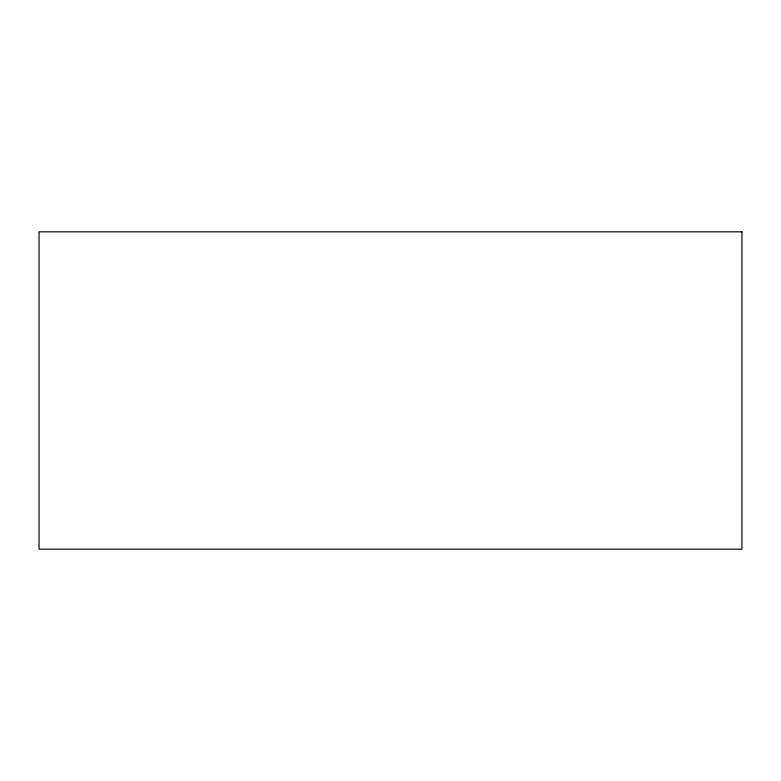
<?xml version="1.0" encoding="UTF-8"?>
<svg xmlns="http://www.w3.org/2000/svg" width="781" height="781" viewBox="0 0 781 781"><rect width="100%" height="100%" fill="white"/><g stroke="black" fill="none" stroke-linecap="round" stroke-linejoin="round"><path stroke-width="1.17" d="M741.95 231.82L39.05 231.82L39.05 549.18L741.95 549.18L741.95 231.82"/></g></svg>
